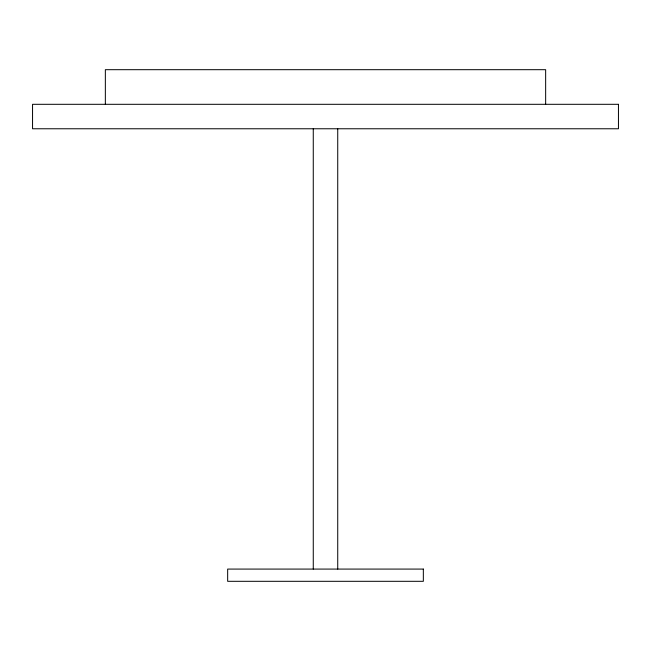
<?xml version="1.0" encoding="UTF-8"?>
<svg xmlns="http://www.w3.org/2000/svg" width="651" height="651" viewBox="0 0 651 651"><rect width="100%" height="100%" fill="white"/><g stroke="black" fill="none" stroke-linecap="round" stroke-linejoin="round"><path stroke-width="0.98" d="M545.652 104.306L545.652 69.69L105.348 69.69L105.348 104.306M337.731 128.768L337.731 569.08M313.269 128.768L313.269 569.08M618.45 104.306L32.55 104.306L32.55 128.768L618.45 128.768L618.45 104.306M423.337 569.08L227.663 569.08L227.663 581.31L423.337 581.31L423.337 569.08"/></g></svg>
